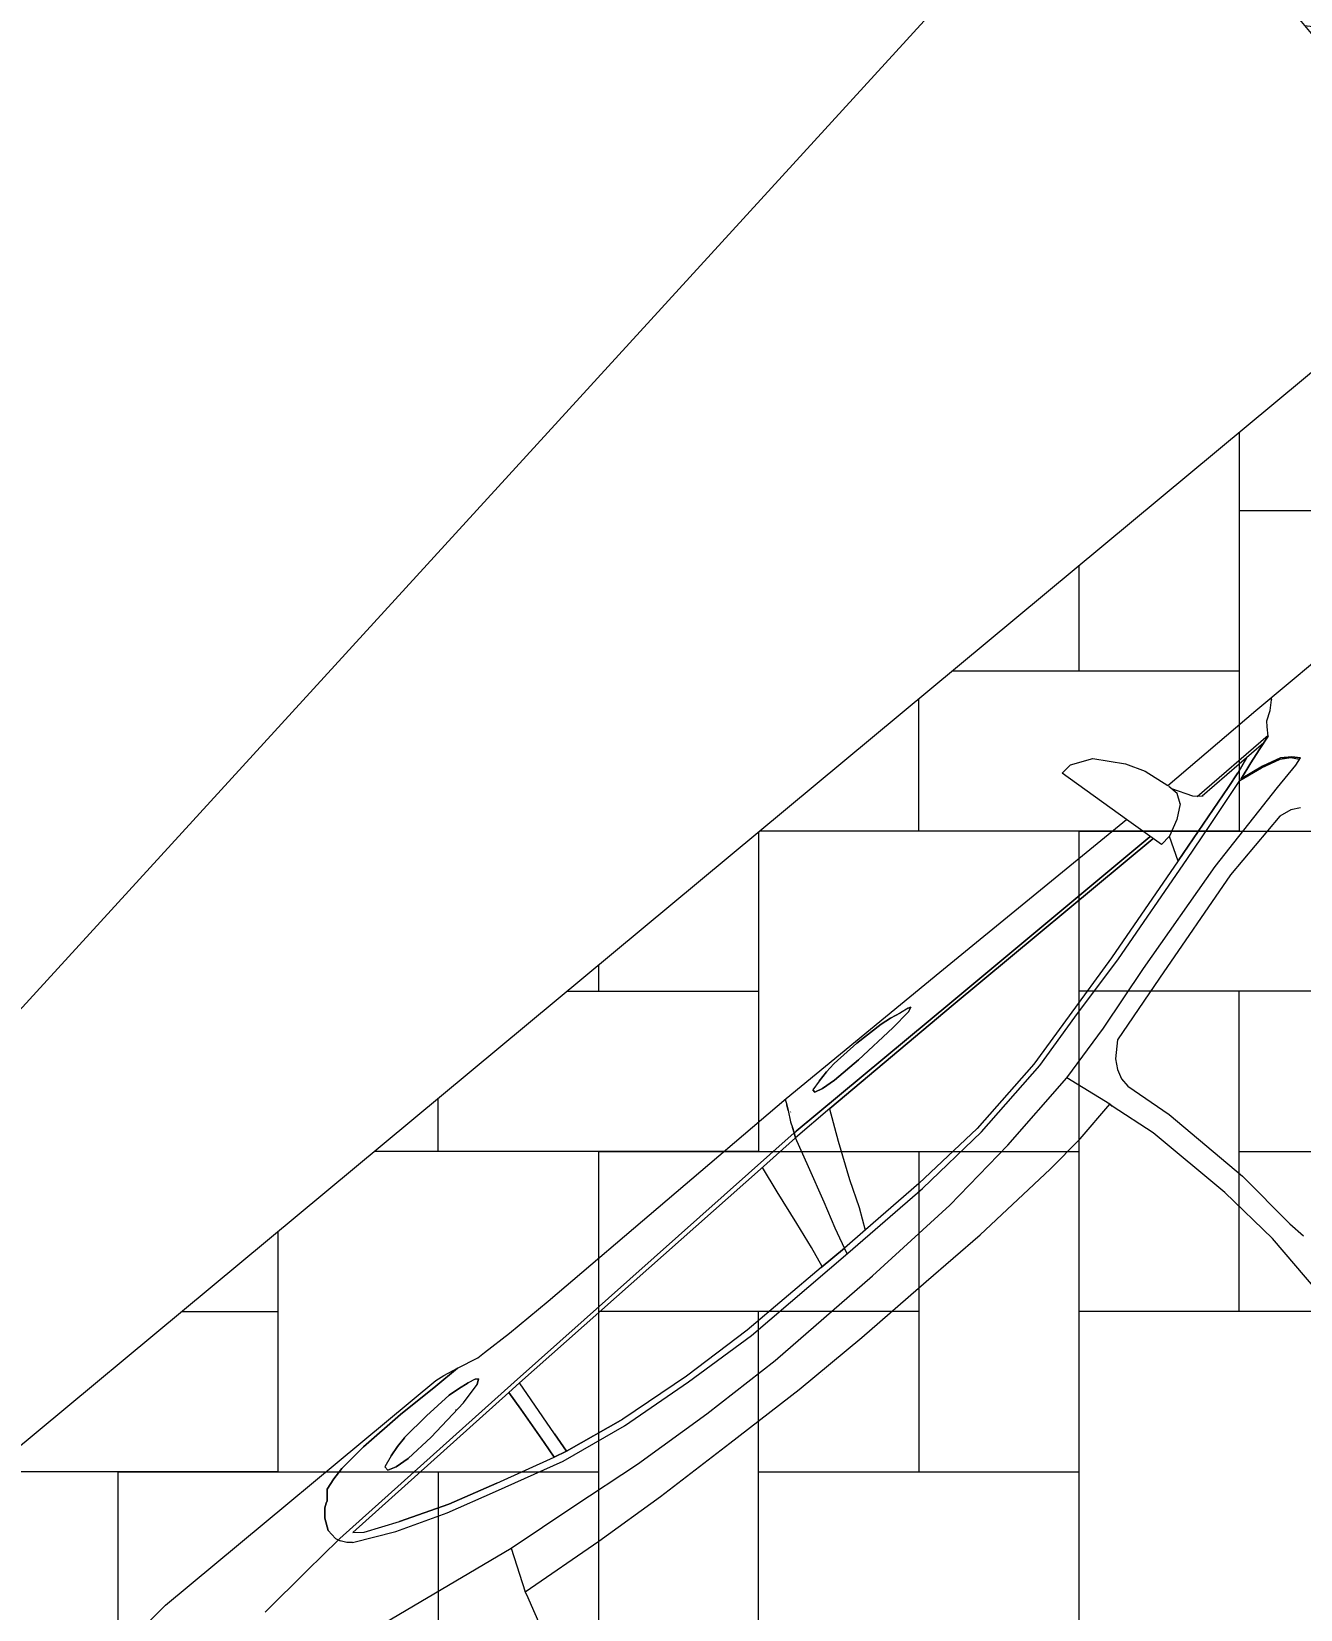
# Model space of a CAD drawing. Header units: millimetres. Extents: x 156050 to 369663, y -269476 to -128786.
# Drawn here: x 260743 to 263119, y -199447 to -196492 of the extents above; entities that cross this region are included whole.
import ezdxf

# ---------------------------------------------------------------- set-up
doc = ezdxf.new("R2010")
doc.units = ezdxf.units.MM
doc.header["$MEASUREMENT"] = 0
doc.set_wipeout_variables(frame=1)
doc.linetypes.add('Wipeout_Contour', pattern=[1000, 0, -1000])
doc.layers.add('BT_hranice_parcel', color=7, linetype='Continuous')
doc.layers.add('Situace - koordinační', color=7, linetype='Continuous')
doc.styles.add('GENEROVANÝ_STYL_1', font='Arial.ttf')
doc.dimstyles.new('GENEROVANÝ_STYL__1', dxfattribs={"dimtxt": 600, "dimasz": 456, "dimexe": 0.18, "dimexo": 0.0625, "dimgap": 0, "dimtad": 1, "dimdec": 0, "dimzin": 0, "dimdsep": 46, "dimtxsty": 'GENEROVANÝ_STYL_1', "dimblk": 'ARROWHEAD_2', "dimblk1": 'ARROWHEAD_2', "dimblk2": 'ARROWHEAD_2', "dimcen": 0.09, "dimse1": 1, "dimse2": 1, "dimclrd": 7, "dimclre": 7, "dimclrt": 7, "dimazin": 0, "dimtfac": 1, "dimtdec": 4, "dimtmove": 2, "dimatfit": 3, "dimfxl": 1, "dimtolj": 1, "dimtzin": 0, "dimarcsym": 0})
doc.dimstyles.new('GENEROVANÝ_STYL__2', dxfattribs={"dimtxt": 600, "dimasz": 456, "dimexe": 0.18, "dimexo": 0.0625, "dimgap": 0, "dimtad": 1, "dimdec": 0, "dimzin": 0, "dimdsep": 46, "dimtxsty": 'GENEROVANÝ_STYL_1', "dimblk": 'ARROWHEAD_2', "dimblk1": 'ARROWHEAD_2', "dimblk2": 'ARROWHEAD_2', "dimcen": 0.09, "dimse1": 1, "dimse2": 1, "dimclrd": 7, "dimclre": 7, "dimclrt": 7, "dimazin": 0, "dimtfac": 1, "dimtdec": 4, "dimtmove": 0, "dimatfit": 3, "dimfxl": 1, "dimtolj": 1, "dimtzin": 0, "dimarcsym": 0})

# ---------------------------------------------------------------- blocks, each defined once
blk = doc.blocks.new('*X11')
at = {"layer": 'Situace - koordinační', "color": 253, "linetype": 'Continuous', "lineweight": 13, "true_color": 0xa8a8a8}
for p, q in [((263004.5, -197242.3), (263004.5, -197389.2)), ((263004.5, -197242.3), (263004.5, -197989.2)), ((263904.5, -197389.2), (263004.5, -197389.2)), ((262704.5, -197491.8), (262704.5, -197689.2)), ((262467.1, -197689.2), (263004.5, -197689.2)), ((262404.5, -197989.2), (262404.5, -197741.3)), ((262104.5, -197990.7), (262104.5, -198589.2)), ((263004.5, -197989.2), (262106.3, -197989.2)), ((262704.5, -197989.2), (263604.5, -197989.2)), ((262704.5, -197989.2), (262704.5, -198889.2)), ((261804.5, -198240.2), (261804.5, -198289.2)), ((261745.5, -198289.2), (262104.5, -198289.2)), ((263304.5, -198289.2), (262704.5, -198289.2)), ((263004.5, -198889.2), (263004.5, -198289.2)), ((261504.5, -198589.2), (261504.5, -198489.7)), ((262104.5, -198589.2), (261384.8, -198589.2)), ((261804.5, -198589.2), (262704.5, -198589.2)), ((261804.5, -198589.2), (261804.5, -199489.2)), ((262404.5, -198589.2), (262404.5, -199189.2)), ((262704.5, -198589.2), (262704.5, -199489.2)), ((263004.5, -198589.2), (263604.5, -198589.2)), ((261204.5, -198739.1), (261204.5, -199189.2)), ((261024, -198889.2), (261204.5, -198889.2)), ((262404.5, -198889.2), (261804.5, -198889.2)), ((262104.5, -199489.2), (262104.5, -198889.2)), ((263604.5, -198889.2), (262704.5, -198889.2)), ((261204.5, -199189.2), (260663.2, -199189.2)), ((260904.5, -199189.2), (261804.5, -199189.2)), ((260904.5, -199189.2), (260904.5, -200089.2)), ((261504.5, -199189.2), (261504.5, -199789.2)), ((261804.5, -199189.2), (261804.5, -200089.2)), ((262104.5, -199189.2), (262704.5, -199189.2))]:
    blk.add_line(p, q, dxfattribs=at)
blk = doc.blocks.new('výplň_1')
at = {"color": 254, "linetype": 'Wipeout_Contour', "lineweight": 0, "ltscale": 14459165.28293714}
blk.add_wipeout([(257736.9, -202722.8), (257704.5, -202761.1), (257472.8, -203118.3), (257287.4, -203501.5), (257151.3, -203904.9), (257066.6, -204322.1), (257034.6, -204746.6), (257055.8, -205171.8), (257129.9, -205591), (257255.7, -205997.7), (257431.3, -206385.5), (257653.9, -206748.4), (293199.4, -249246.5), (293593.1, -249026.5), (259030.8, -207703.9), (259010.1, -207427.9), (259010.7, -207151.1), (259032.5, -206875.2), (259075.4, -206601.8), (259139.1, -206332.5), (259177.9, -206211.2), (260581.5, -208143.5), (260762.6, -208392.9), (294380.6, -248586.5), (294774.4, -248366.5), (262964.5, -210334.7), (261108.9, -208103.2), (260971.3, -207916.8), (260963.2, -207902.5), (260856.1, -207715.7), (260764.9, -207502.7), (260698.9, -207280.6), (260658.9, -207052.4), (260645.5, -206821.1), (260658.9, -206589.8), (260698.9, -206361.5), (260764.9, -206139.4), (260841.1, -205961.6), (261312, -206453), (268416.5, -200545.4), (264580.3, -195932), (259462.5, -200187.6), (257296.6, -202263.4)], dxfattribs=at).dxf.layer = 'Situace - koordinační'
at = {"layer": 'Situace - koordinační', "color": 7, "linetype": 'Continuous', "lineweight": 13, "flags": 128}
blk.add_lwpolyline([(261312, -206453), (268416.5, -200545.4), (264580.3, -195932), (259462.5, -200187.6), (257296.6, -202263.4), (257736.9, -202722.8), (257704.5, -202761.1), (257472.8, -203118.3), (257287.4, -203501.5), (257151.3, -203904.9), (257066.6, -204322.1)], dxfattribs=at)
at = {"layer": 'Situace - koordinační', "color": 253, "linetype": 'Continuous', "lineweight": 13, "true_color": 0xa8a8a8}
blk.add_blockref('*X11', (0, 0), dxfattribs=at)
blk = doc.blocks.new('*X15')
at = {"layer": 'Situace - koordinační', "color": 253, "linetype": 'Continuous', "lineweight": 13, "true_color": 0xa8a8a8}
for p, q in [((263829.4, -195509), (263882.5, -195511.6)), ((263852.2, -195518.5), (263823.8, -195513.6)), ((263867.8, -195535.5), (263852.2, -195518.5)), ((263869.6, -195559.6), (263867.8, -195535.5)), ((263894.2, -195525.6), (263881.2, -195543.5)), ((263868.5, -195574.7), (263869.6, -195559.6)), ((263881.2, -195543.5), (263874.5, -195566.1)), ((263874.5, -195566.1), (263890.4, -195581)), ((263748.1, -195576.5), (263753.2, -195582.5)), ((263753.2, -195582.5), (263791.1, -195594.4)), ((263791.1, -195594.4), (263838.6, -195595.5)), ((263838.6, -195595.5), (263852.2, -195582.5)), ((263852.2, -195582.5), (263868.5, -195574.7)), ((263890.4, -195581), (263937.4, -195582.5)), ((263937.4, -195582.5), (263941.9, -195583)), ((263919.8, -195626.4), (263899.9, -195635.7)), ((263968, -195625.7), (263919.8, -195626.4)), ((263987.2, -195637.5), (263968, -195625.7)), ((263720.5, -195653), (263659.9, -195650)), ((263767.2, -195642.2), (263720.5, -195653)), ((263821.5, -195644.3), (263767.2, -195642.2)), ((263875.9, -195675.9), (263821.5, -195644.3)), ((263899.9, -195635.7), (263897.2, -195656.5)), ((263897.2, -195656.5), (263906.5, -195697.4)), ((263867.9, -195729.8), (263875.9, -195675.9)), ((263906.5, -195697.4), (263940.4, -195711.3)), ((263940.4, -195711.3), (263980.5, -195706)), ((263980.5, -195706), (263995.5, -195708)), ((263995.5, -195708), (264027.2, -195708)), ((264027.2, -195708), (264032.5, -195692)), ((264045.8, -195708), (264030.5, -195796.8)), ((263547.6, -195743.3), (263627.1, -195734.4)), ((263627.1, -195734.4), (263821.5, -195743.7)), ((263821.5, -195743.7), (263867.9, -195729.8)), ((263605.8, -195752.7), (263604.9, -195821.1)), ((263776.4, -195772.3), (263605.8, -195752.7)), ((263949.3, -195755.4), (263776.4, -195772.3)), ((264012.2, -195761.4), (263949.3, -195755.4)), ((264019.9, -195781.9), (264012.2, -195761.4)), ((263498.6, -195802.8), (263478, -195809.9)), ((263490.3, -195791), (263490.3, -195790.9)), ((263490.3, -195791), (263490.3, -195791)), ((263562.5, -195803.8), (263498.6, -195802.8)), ((263577.8, -195822.8), (263562.5, -195803.8)), ((264009.2, -195853.4), (264019.9, -195781.9)), ((264030.5, -195796.8), (264046.3, -195848.8)), ((263478, -195809.9), (263467.2, -195834.4)), ((263467.2, -195834.4), (263498.6, -195859.8)), ((263583.2, -195842.9), (263577.8, -195822.8)), ((263604.9, -195821.1), (263613.6, -195879.5)), ((263430.6, -195866.4), (263403.6, -195863)), ((263556.7, -195878.3), (263430.6, -195866.4)), ((263498.6, -195859.8), (263564.8, -195872.2)), ((263564.8, -195872.2), (263577.8, -195859.8)), ((263577.8, -195859.8), (263583.2, -195842.9)), ((264012.3, -195877.1), (264009.2, -195853.4)), ((263581.2, -195890.3), (263556.7, -195878.3)), ((263588.2, -195901.5), (263581.2, -195890.3)), ((263613.6, -195879.5), (263606.3, -195971.3)), ((263589.7, -195932.4), (263588.2, -195901.5)), ((263576.9, -195955.5), (263589.7, -195932.4)), ((263518.5, -195988.5), (263556.7, -195967.4)), ((263548.3, -195973.3), (263538.7, -195988.1)), ((263577.3, -195966), (263548.3, -195973.3)), ((263556.7, -195967.4), (263576.9, -195955.5)), ((263585.5, -195973.3), (263577.3, -195966)), ((263592.2, -195991.9), (263585.5, -195973.3)), ((263606.3, -195971.3), (263612.2, -196001.4)), ((263443.4, -196016.1), (263518.5, -195988.5)), ((263538.7, -195988.1), (263535.9, -196005.7)), ((263535.9, -196005.7), (263548.3, -196017.6)), ((263585.5, -196017.6), (263591.2, -196006.9)), ((263591.2, -196006.9), (263592.2, -195991.9)), ((263612.2, -196001.4), (263623.7, -196010)), ((263623.7, -196010), (263840.2, -196014.3)), ((263840.2, -196014.3), (263847.7, -196014)), ((263263.2, -196022.5), (263212.9, -196021.6)), ((263217.4, -196017.9), (263254.7, -196020.8)), ((263254.7, -196020.8), (263443.4, -196016.1)), ((263296.8, -196026.2), (263263.2, -196022.5)), ((263313.2, -196036), (263296.8, -196026.2)), ((263312, -196054.6), (263313.2, -196036)), ((263545.3, -196027.6), (263519.2, -196050.2)), ((263563.7, -196025.9), (263545.3, -196027.6)), ((263548.3, -196017.6), (263563.6, -196021.3)), ((263563.6, -196021.3), (263585.5, -196017.6)), ((263576.9, -196027.6), (263563.7, -196025.9)), ((263582.7, -196052.6), (263576.9, -196027.6)), ((263650.8, -196026.1), (263616.6, -196053.6)), ((263797.5, -196032.2), (263650.8, -196026.1)), ((263819, -196037.8), (263797.5, -196032.2)), ((263309.3, -196101.7), (263312, -196054.6)), ((263519.2, -196050.2), (263515.5, -196074.7)), ((263576.9, -196092.9), (263583.9, -196072.3)), ((263583.9, -196072.3), (263582.7, -196052.6)), ((263616.6, -196053.6), (263596.2, -196113.3)), ((263137.8, -196106.5), (263132, -196088.9)), ((263135.2, -196086.2), (263136.2, -196095.9)), ((263136.2, -196095.9), (263150.2, -196140.5)), ((263273.6, -196140.5), (263309.3, -196101.7)), ((263319.6, -196086), (263303.3, -196111.5)), ((263392, -196074.8), (263319.6, -196086)), ((263514.4, -196086), (263392, -196074.8)), ((263532.3, -196103.1), (263514.4, -196086)), ((263515.5, -196074.7), (263530.3, -196091)), ((263530.3, -196091), (263545.3, -196092.9)), ((263545.3, -196092.9), (263576.9, -196092.9)), ((263127.9, -196178), (263137.8, -196106.5)), ((263303.3, -196111.5), (263296.8, -196129.4)), ((263296.8, -196129.4), (263319.6, -196167.8)), ((263548.3, -196121.4), (263532.3, -196103.1)), ((263536.8, -196150.1), (263548.3, -196121.4)), ((263596.2, -196113.3), (263599.1, -196187.3)), ((263150.2, -196140.5), (263203.6, -196154.8)), ((263179.9, -196156), (263153.9, -196178.6)), ((263198.3, -196154.4), (263179.9, -196156)), ((263211.6, -196156), (263198.3, -196154.4)), ((263203.6, -196154.8), (263253.6, -196154.1)), ((263217.3, -196181), (263211.6, -196156)), ((263253.6, -196154.1), (263273.6, -196140.5)), ((263514.4, -196167.8), (263536.8, -196150.1)), ((263076.3, -196204.7), (263127.9, -196178)), ((263153.9, -196178.6), (263150.2, -196203.1)), ((263218.6, -196200.7), (263217.3, -196181)), ((263319.6, -196167.8), (263356.8, -196183.3)), ((263356.8, -196183.3), (263443.2, -196192.1)), ((263443.2, -196192.1), (263514.4, -196167.8)), ((263599.1, -196187.3), (263616.6, -196198.2)), ((263054.1, -196205.9), (262981.3, -196214.2)), ((262998.4, -196200), (263076.3, -196204.7)), ((263182.4, -196225.3), (263054.1, -196205.9)), ((263150.2, -196203.1), (263164.9, -196219.4)), ((263164.9, -196219.4), (263179.9, -196221.3)), ((263223.9, -196198.2), (263200.9, -196333.5)), ((263211.6, -196221.3), (263218.6, -196200.7)), ((263565.1, -196198.2), (263223.9, -196198.2)), ((263579.9, -196236.7), (263565.1, -196198.2)), ((263616.6, -196198.2), (263624.1, -196199.9)), ((263179.9, -196221.3), (263211.6, -196221.3)), ((263204.7, -196268.9), (263182.4, -196225.3)), ((263182.4, -196354.6), (263204.7, -196268.9)), ((263200.9, -196333.5), (263208.2, -196361.1)), ((263031.3, -196364.8), (263182.4, -196354.6)), ((263208.2, -196361.1), (263223.9, -196354.6)), ((263223.9, -196354.6), (263356.5, -196377.1)), ((263096.3, -196385.7), (263083.6, -196423.6)), ((263126.3, -196379.1), (263096.3, -196385.7)), ((263408.7, -196379.1), (263126.3, -196379.1)), ((263356.5, -196377.1), (263419.1, -196370.4)), ((263083.6, -196423.6), (263091.2, -196436.8)), ((263127.2, -196480.2), (263185.3, -196487.2)), ((263185.3, -196487.2), (263280.9, -196485.3)), ((263190.3, -196506.5), (263175.9, -196538.7)), ((263199.9, -196494.8), (263190.3, -196506.5)), ((263230, -196491.1), (263199.9, -196494.8)), ((263251.3, -196501.3), (263230, -196491.1)), ((263258.4, -196504), (263251.3, -196501.3))]:
    blk.add_line(p, q, dxfattribs=at)
for p in [(264027.2, -195708), (263576.9, -196092.9), (263211.6, -196221.3)]:
    blk.add_point(p, dxfattribs=at)
blk = doc.blocks.new('výplň_3')
at = {"color": 254, "linetype": 'Wipeout_Contour', "lineweight": 0, "ltscale": 1313746.927634624}
blk.add_wipeout([(263859.5, -195483.9), (262936.8, -196251.2), (263192.6, -196558.8), (264115.3, -195791.5)], dxfattribs=at).dxf.layer = 'Situace - koordinační'
at = {"layer": 'Situace - koordinační', "color": 7, "linetype": 'Continuous', "lineweight": 13, "flags": 128}
blk.add_lwpolyline([(263859.5, -195483.9), (262936.8, -196251.2), (263192.6, -196558.8), (264115.3, -195791.5)], close=True, dxfattribs=at)
at = {"layer": 'Situace - koordinační', "color": 253, "linetype": 'Continuous', "lineweight": 13, "true_color": 0xa8a8a8}
blk.add_blockref('*X15', (0, 0), dxfattribs=at)
blk = doc.blocks.new('Luxusní auto 2 27')
at = {"layer": 'Situace - koordinační', "color": 253, "linetype": 'Continuous', "lineweight": 13, "true_color": 0xa8a8a8}
for p, q in [((988.2, 1035.4), (947.4, 988.9)), ((1027.8, 1053.1), (988.2, 1035.4)), ((1012.6, 907.1), (1049.5, 1050.8)), ((1049.5, 1050.8), (1027.8, 1053.1)), ((947.4, 988.9), (928, 954.6)), ((928, 954.6), (912, 906.7)), ((2632.8, 918), (2591, 908.6)), ((2660.9, 923.9), (2632.8, 918)), ((2685.7, 918.4), (2632.8, 918)), ((2632.8, 918), (2685.7, 918.4)), ((2678.7, 926.3), (2660.9, 923.9)), ((3337.5, 926.3), (2678.7, 926.3)), ((2770.5, 919.6), (2685.7, 918.4)), ((2685.7, 918.4), (2770.5, 919.6)), ((2862.2, 917.1), (2770.5, 919.6)), ((2770.5, 919.6), (2862.2, 917.1)), ((2919.3, 912.2), (2862.2, 917.1)), ((2862.2, 917.1), (2919.3, 912.2)), ((3384.9, 922.1), (3337.5, 926.3)), ((695.5, 909.4), (547.8, 909.5)), ((658.9, 909.4), (660.2, 905.9)), ((675, 892.5), (660.2, 905.9)), ((692.1, 881.2), (675, 892.5)), ((912, 906.7), (695.5, 909.4)), ((889.1, 861.2), (910.4, 896.9)), ((908.2, 884.3), (911.6, 904.2)), ((992.2, 829.4), (1012.6, 907.1)), ((1464.3, 910.9), (1012.6, 907.1)), ((1836.8, 913.2), (1464.3, 910.9)), ((1547.6, 895), (1553, 897.1)), ((1553, 897.1), (1547.6, 895)), ((1556.7, 891.6), (1547.6, 895)), ((1547.6, 895), (1556.7, 891.6)), ((1553, 897.1), (1569.2, 899.4)), ((1598.6, 886.8), (1556.7, 891.6)), ((1556.7, 891.6), (1598.6, 886.8)), ((1567.6, 890.4), (1568, 890.5)), ((1590.1, 903.9), (1569.2, 899.4)), ((1569.2, 899.4), (1590.1, 903.9)), ((1610.8, 906.6), (1590.1, 903.9)), ((1590.1, 903.9), (1610.8, 906.6)), ((1686.3, 882), (1598.6, 886.8)), ((1598.6, 886.8), (1686.3, 882)), ((1668.4, 907.8), (1610.8, 906.6)), ((1610.8, 906.6), (1668.4, 907.8)), ((1725.9, 905.9), (1668.4, 907.8)), ((1668.4, 907.8), (1725.9, 905.9)), ((1725.9, 905.9), (1726.6, 905.9)), ((1746.9, 903), (1726.6, 905.9)), ((1726.6, 905.9), (1746.9, 903)), ((1768, 898.4), (1746.9, 903)), ((1746.9, 903), (1768, 898.4)), ((1768, 898.4), (1787.8, 893.2)), ((1788, 887.6), (1772.4, 883.7)), ((1772.4, 883.7), (1788, 887.6)), ((1787.8, 893.2), (1788, 887.6)), ((1788, 887.6), (1787.8, 893.2)), ((2422, 906.3), (1836.8, 913.2)), ((1839.2, 913.2), (1843.2, 902.8)), ((1843.2, 902.8), (1848.1, 893.1)), ((1848.1, 893.1), (1843.2, 902.8)), ((1845.9, 888), (1846.4, 888)), ((1848.1, 893.1), (1858.4, 874.4)), ((2515.9, 906.4), (2422, 906.3)), ((2575.4, 908.2), (2515.9, 906.4)), ((2591, 908.6), (2575.4, 908.2)), ((2635.3, 884.2), (2656.3, 887.4)), ((2656.3, 887.4), (2635.3, 884.2)), ((2656.3, 887.4), (2677.3, 888.9)), ((2677.3, 888.9), (2656.3, 887.4)), ((2677.3, 888.9), (2734.7, 886.7)), ((2734.7, 886.7), (2677.3, 888.9)), ((2943.5, 906.7), (2919.3, 912.2)), ((2919.3, 912.2), (2943.5, 906.7)), ((2965.2, 900.1), (2943.5, 906.7)), ((2943.5, 906.7), (2965.2, 900.1)), ((2979.1, 883.1), (2965.2, 900.1)), ((2965.2, 900.1), (2979.1, 883.1)), ((698.8, 872.5), (692.1, 881.2)), ((708.5, 857.6), (698.8, 872.5)), ((883.2, 855.6), (707.5, 859.2)), ((737.7, 848.9), (708.5, 857.6)), ((708.5, 857.6), (737.7, 848.9)), ((882.5, 855), (889.1, 861.2)), ((916.4, 865.2), (908.2, 884.3)), ((916.4, 865.2), (939.8, 847)), ((1744.9, 881.5), (1686.3, 882)), ((1686.3, 882), (1744.9, 881.5)), ((1772.4, 883.7), (1744.9, 881.5)), ((1744.9, 881.5), (1772.4, 883.7)), ((1858.4, 874.4), (1862.3, 863.9)), ((1862.3, 863.9), (1866.3, 854.1)), ((1866.3, 854.1), (1862.3, 863.9)), ((2615.4, 877.6), (2620.7, 881.4)), ((2620.7, 881.4), (2615.4, 877.6)), ((2624.3, 870.9), (2615.4, 877.6)), ((2615.4, 877.6), (2624.3, 870.9)), ((2620.7, 881.4), (2635.3, 884.2)), ((2665.8, 861.2), (2624.3, 870.9)), ((2753.3, 850.1), (2665.8, 861.2)), ((2665.8, 861.2), (2753.3, 850.1)), ((2684.7, 858.8), (2685.1, 860.1)), ((2734.7, 886.7), (2792.1, 881.3)), ((2792.1, 881.3), (2734.7, 886.7)), ((2792.1, 881.3), (2792.8, 881.2)), ((2792.8, 881.2), (2812.9, 877.1)), ((2812.9, 877.1), (2792.8, 881.2)), ((2812.9, 877.1), (2833.7, 871.2)), ((2833.7, 871.2), (2812.9, 877.1)), ((2833.7, 871.2), (2855.3, 863.1)), ((2855.3, 863.1), (2855.2, 854.4)), ((2855.2, 854.4), (2855.3, 863.1)), ((2983.5, 880.6), (2979.1, 883.1)), ((2979.1, 883.1), (2983.5, 880.6)), ((2990.7, 875.8), (2983.5, 880.6)), ((2983.5, 880.6), (2990.7, 875.8)), ((3003.7, 860.8), (2990.7, 875.8)), ((2990.7, 875.8), (3003.7, 860.8)), ((3013.4, 839.5), (3003.7, 860.8)), ((3003.7, 860.8), (3013.4, 839.5)), ((712.6, 856.6), (712.7, 856.6)), ((723.1, 853.3), (875.5, 850)), ((765.3, 840), (737.7, 848.9)), ((737.7, 848.9), (765.3, 840)), ((752.7, 821), (798.9, 828.6)), ((798.9, 828.6), (752.7, 821)), ((802.2, 827.7), (756.2, 819.9)), ((798.9, 828.6), (765.3, 840)), ((765.3, 840), (798.9, 828.6)), ((765.6, 852.4), (795.9, 841.2)), ((795.9, 841.2), (827.6, 831.3)), ((827.6, 831.3), (795.9, 841.2)), ((798.9, 827.2), (798.9, 828.6)), ((798.9, 828.6), (798.9, 827.2)), ((902, 798.4), (802.2, 827.7)), ((827.6, 831.3), (987.5, 785.6)), ((987.5, 785.6), (827.6, 831.3)), ((874.2, 849), (882.5, 855)), ((939.8, 847), (970.5, 831.6)), ((970.5, 831.6), (992.2, 829.4)), ((987.8, 785.6), (970.9, 831.6)), ((997.4, 848), (1484, 847.6)), ((1484, 847.6), (997.4, 848)), ((1482.2, 853.7), (999.3, 854.3)), ((999.3, 854.3), (1482.2, 853.7)), ((1866.3, 854.1), (1482.2, 853.7)), ((1482.2, 853.7), (1861.3, 854)), ((1484, 847.6), (1785.7, 846.3)), ((1785.7, 846.3), (1484, 847.6)), ((1785.7, 846.3), (1870.5, 845.3)), ((1786.3, 846.3), (1812.9, 789.4)), ((1866.3, 854.1), (2568, 830)), ((2568, 830), (1866.3, 854.1)), ((1866.3, 854.1), (1870.5, 845.3)), ((1870.5, 845.3), (1866.3, 854.1)), ((1886.6, 787.7), (1870.5, 845.3)), ((1957.9, 841.8), (1870.5, 845.3)), ((1870.5, 845.3), (1957.9, 841.8)), ((1961.2, 789.4), (1953.3, 842)), ((2561.4, 822.6), (1957.9, 841.8)), ((1957.9, 841.8), (2561.4, 822.6)), ((2568, 830), (3006.2, 813.8)), ((3006.2, 813.8), (2568, 830)), ((2811.9, 847.1), (2753.3, 850.1)), ((2753.3, 850.1), (2811.9, 847.1)), ((2839.5, 849.4), (2811.9, 847.1)), ((2811.9, 847.1), (2839.5, 849.4)), ((2855.2, 854.4), (2839.5, 849.4)), ((2839.5, 849.4), (2855.2, 854.4)), ((3013.4, 839.5), (3012.2, 818.8)), ((688.3, 787.6), (699.1, 799.7)), ((699.1, 799.7), (688.3, 787.6)), ((701.4, 799.7), (691.2, 787.4)), ((699.1, 799.7), (716.6, 811.5)), ((716.6, 811.5), (699.1, 799.7)), ((719.2, 810.1), (701.4, 799.7)), ((716.6, 811.5), (752.7, 821)), ((752.7, 821), (716.6, 811.5)), ((756.2, 819.9), (719.2, 810.1)), ((973.7, 777.3), (902, 798.4)), ((2572, 707.5), (2561.4, 822.6)), ((2588.1, 821.7), (2561.4, 822.6)), ((2561.4, 822.6), (2588.1, 821.7)), ((2588.1, 821.7), (2980.5, 806.5)), ((2588.1, 821.7), (2590.7, 783.4)), ((2590.7, 783.4), (2588.1, 821.7)), ((2980.5, 806.5), (2963.8, 793.9)), ((2993, 792.7), (3001.1, 799.3)), ((2993, 792.7), (3001.1, 799.3)), ((3001.1, 799.3), (3008.5, 810)), ((3006.2, 813.8), (3009.9, 813.3)), ((3012.2, 818.8), (3008.5, 810)), ((3009.9, 813.3), (3091.4, 806.5)), ((3202.2, 796.8), (3091.4, 806.5)), ((3091.4, 806.5), (3202.2, 796.8)), ((703.8, 782.7), (688.3, 787.6)), ((756.7, 772.5), (703.8, 782.7)), ((941.1, 733.4), (756.7, 772.5)), ((1190.7, 716.4), (973.7, 777.3)), ((987.5, 785.6), (1199.7, 726.2)), ((1812.9, 789.4), (1842.4, 720.1)), ((1905.8, 718.3), (1886.6, 787.7)), ((1970.8, 720.1), (1961.2, 789.4)), ((2590.7, 783.4), (2597.2, 707.5)), ((2597.2, 707.5), (2590.7, 783.4)), ((2963.8, 793.9), (2900.3, 766.6)), ((2993, 792.7), (2917.1, 756.7)), ((2808, 732.8), (2900.3, 766.6)), ((2900.3, 766.6), (2808, 732.8)), ((2917.1, 756.7), (2820.9, 722)), ((2897.8, 766.8), (2897.7, 766.8)), ((748, 715.7), (764.4, 724.7)), ((764.4, 724.7), (787.6, 728.3)), ((787.6, 728.3), (929, 702.8)), ((1166.6, 672.3), (941.1, 733.4)), ((1323.5, 684.5), (1190.7, 716.4)), ((1199.7, 726.2), (1330.3, 693.4)), ((1842.4, 720.1), (1862.3, 668.4)), ((1921.3, 667.6), (1905.8, 718.3)), ((1978.7, 668.2), (1970.8, 720.1)), ((2713.8, 705.5), (2808, 732.8)), ((2808, 732.8), (2713.8, 705.5)), ((2820.9, 722), (2725.8, 694.9)), ((929, 702.8), (1154.7, 639.4)), ((1432, 656.5), (1323.5, 684.5)), ((1330.3, 693.4), (1439, 666.1)), ((2575, 668.2), (2572, 707.5)), ((2572, 707.5), (2575, 668.2)), ((2725.8, 694.9), (2592.2, 657.7)), ((2597.2, 707.5), (2600.5, 674.3)), ((2600.5, 674.3), (2597.2, 707.5)), ((2713.8, 705.5), (2600.5, 674.3)), ((1295.7, 634.1), (1166.6, 672.3)), ((1595.6, 631.1), (1432, 656.5)), ((1439, 666.1), (1597.5, 641)), ((1862.3, 668.4), (1880.4, 628.6)), ((1935, 616.3), (1921.3, 667.6)), ((1986.1, 627.6), (1978.7, 668.2)), ((2456.2, 646.6), (2575, 668.2)), ((2575, 668.2), (2456.2, 646.6)), ((2592.2, 657.7), (2461.4, 635.4)), ((2575, 668.2), (2600.5, 674.3)), ((2600.5, 674.3), (2575, 668.2)), ((1154.7, 639.4), (1289, 600.8)), ((1408, 606.8), (1295.8, 634.3)), ((1747.9, 620), (1595.6, 631.1)), ((1597.5, 641), (1747.6, 631.7)), ((1747.6, 631.7), (1879.4, 628.7)), ((1879.4, 628.7), (1932.2, 627.6)), ((1932.2, 627.6), (1988.9, 627.6)), ((1988.9, 627.6), (1932.2, 627.6)), ((1988.9, 627.6), (2170.1, 625.8)), ((2170.1, 625.8), (2312.6, 632.3)), ((2316.7, 621.6), (2170.5, 613.4)), ((2312.6, 632.3), (2456.2, 646.6)), ((2461.4, 635.4), (2316.7, 621.6)), ((3056, 640.4), (2771.1, 594.4)), ((1289, 600.8), (1315.1, 575.6)), ((1377.5, 517), (1408, 606.8)), ((1573.4, 580.5), (1408, 606.8)), ((1933.2, 616.3), (1747.9, 620)), ((2170.5, 613.4), (1933.2, 616.3)), ((2771.1, 594.4), (2630.6, 579.7)), ((2771.1, 594.4), (2803.2, 515)), ((1315.1, 575.6), (1324.8, 557.8)), ((1728.6, 563.1), (1573.4, 580.5)), ((1924.6, 554), (1728.6, 563.1)), ((2488.8, 564.2), (2328.3, 554)), ((2630.6, 579.7), (2488.8, 564.2)), ((1324.8, 557.8), (1330.4, 539.9)), ((1330.4, 539.9), (1329.9, 522)), ((2165.9, 548.9), (1924.6, 554)), ((2328.3, 554), (2165.9, 548.9)), ((1329.9, 522), (1304.3, 431.1)), ((1349, 424.2), (1376.1, 511.5)), ((1376.1, 511.5), (1377.5, 517)), ((1377.5, 517), (1376.1, 511.5)), ((1377.3, 516.7), (1377.3, 516.7)), ((1461.5, 502.9), (1377.5, 517)), ((1541.1, 494.9), (1461.5, 502.9)), ((2803.2, 515), (2636.4, 499.6)), ((2804.5, 509.6), (2803.2, 515)), ((2803.2, 515), (2804.5, 509.6)), ((2804.5, 509.6), (2826.1, 434.5)), ((1720.7, 484.5), (1541.1, 494.9)), ((1854.3, 481.6), (1720.7, 484.5)), ((2013.5, 478.2), (1854.3, 481.6)), ((2166.3, 478), (2013.5, 478.2)), ((2330.6, 484.2), (2166.3, 478)), ((2494.2, 490.3), (2330.6, 484.2)), ((2636.4, 499.6), (2494.2, 490.3)), ((2115.2, 472.4), (2115.2, 472.1)), ((2115.2, 472.1), (2115.2, 472.4)), ((1304.3, 431.1), (1272.6, 254.6)), ((1317.3, 252.4), (1349, 424.2)), ((1272.6, 254.6), (1261.5, 129.8)), ((1304.3, 129.1), (1317.3, 252.4)), ((1261.5, 129.8), (1256.2, 96.1)), ((1302, 0.2), (1304.3, 129.1))]:
    blk.add_line(p, q, dxfattribs=at)
blk = doc.blocks.new('*D79')
at = {"layer": 'Situace - koordinační', "color": 7, "linetype": 'Continuous', "lineweight": 13, "transparency": 16777216}
for p, q in [((254939.8, -186266.5), (255576.2, -185630.1)), ((255050.6, -185740.9), (255258, -185948.3)), ((255592.7, -185858.7), (254923.4, -186038)), ((255258, -185948.3), (272009.4, -202699.7)), ((271691.2, -203017.9), (272327.6, -202381.5)), ((271674.8, -202789.4), (272344, -202610.1)), ((272009.4, -202699.7), (272216.9, -202907.2))]:
    blk.add_line(p, q, dxfattribs=at)
at = {"layer": 'Situace - koordinační', "color": 7, "lineweight": 13, "transparency": 16777216, "insert": (262965.9, -193486.5), "char_height": 600, "attachment_point": 7, "rotation": 315, "style": 'GENEROVANÝ_STYL_1'}
blk.add_mtext('\\A1;23\\~690', dxfattribs=at)
blk = doc.blocks.new('ARROWHEAD_2')
at = {"color": 0, "linetype": 'Continuous', "lineweight": 0}
for p, q in [((-0.3781, -0.655), (0.3781, 0.655)), ((0, 0), (-1, 0))]:
    blk.add_line(p, q, dxfattribs=at)
blk = doc.blocks.new('*D80')
at = {"layer": 'Situace - koordinační', "color": 7, "linetype": 'Continuous', "lineweight": 13, "transparency": 16777216}
for p, q in [((257857, -183789.7), (257220.6, -184426.1)), ((257538.8, -184107.9), (257331.4, -183900.5)), ((257873.4, -184018.3), (257204.2, -184197.6)), ((274226.9, -200796), (257538.8, -184107.9)), ((274545.1, -200477.8), (273908.7, -201114.2)), ((273892.3, -200885.7), (274561.5, -200706.4)), ((274434.4, -201003.5), (274226.9, -200796))]:
    blk.add_line(p, q, dxfattribs=at)
at = {"layer": 'Situace - koordinační', "color": 7, "lineweight": 13, "transparency": 16777216, "insert": (265077.9, -191477.3), "char_height": 600, "attachment_point": 7, "rotation": 315, "style": 'GENEROVANÝ_STYL_1'}
blk.add_mtext('\\A1;23\\~600', dxfattribs=at)
blk = doc.blocks.new('*D81')
at = {"layer": 'Situace - koordinační', "color": 7, "linetype": 'Continuous', "lineweight": 13, "transparency": 16777216}
for p, q in [((259388.9, -182623.1), (260025.3, -181986.7)), ((259499.7, -182097.5), (259707.1, -182304.9)), ((260041.7, -182215.3), (259372.5, -182394.6)), ((259707.1, -182304.9), (276395.2, -198993)), ((276077, -199311.2), (276713.4, -198674.8)), ((276060.6, -199082.6), (276729.8, -198903.3)), ((276395.2, -198993), (276602.7, -199200.5))]:
    blk.add_line(p, q, dxfattribs=at)
at = {"layer": 'Situace - koordinační', "color": 7, "lineweight": 13, "transparency": 16777216, "insert": (267246.2, -189674.3), "char_height": 600, "attachment_point": 7, "rotation": 315, "style": 'GENEROVANÝ_STYL_1'}
blk.add_mtext('\\A1;23\\~600', dxfattribs=at)

msp = doc.modelspace()

# ---------------------------------------------------------------- block references
at = {"layer": 'Situace - koordinační', "color": 253, "linetype": 'Continuous', "lineweight": 13, "true_color": 0xa8a8a8}
msp.add_blockref('výplň_1', (0, 0), dxfattribs=at)

# ---------------------------------------------------------------- next in the draw order: block references
msp.add_blockref('výplň_3', (0, 0), dxfattribs=at)
at = {"layer": 'Situace - koordinační', "color": 146, "linetype": 'Continuous', "lineweight": 13, "true_color": 0x1a4f6e, "xscale": -1, "zscale": 1000, "rotation": 39.74483955465098}
msp.add_blockref('Luxusní auto 2 27', (264152.1, -198017.8), dxfattribs=at)

# ---------------------------------------------------------------- next in the draw order: linework, layer by layer
at = {"layer": 'BT_hranice_parcel', "color": 7, "linetype": 'Continuous', "lineweight": 13, "flags": 128}
for points in [[(292411.9, -249686.5), (295561.9, -247926.5), (290141.9, -241276.5), (284771.9, -234966.5), (277331.9, -226126.5), (263601.9, -209796.5), (276781.9, -198666.5), (268321.9, -189536.5), (244381.9, -160746.5), (242071.9, -163966.5), (265791.9, -192776.5), (254731.9, -204876.5), (274261.9, -228226.5)], [(233461.9, -178916.5), (242071.9, -163966.5), (265791.9, -192776.5), (254731.9, -204876.5), (255391.9, -203166.5), (250321.9, -197876.5), (246701.9, -192946.5), (242791.9, -190426.5)]]:
    msp.add_lwpolyline(points, close=True, dxfattribs=at)

# ---------------------------------------------------------------- next in the draw order: dimensions: what is measured, and where the dimension line sits
at = {"layer": 'Situace - koordinační', "color": 7, "linetype": 'Continuous', "lineweight": 13}
for base, p1, p2, angle, dimstyle, picture, middle in [((276395.1997, -198992.9904), (259707.1347, -182304.9249), (276395.1997, -198992.9904), 315, 'GENEROVANÝ_STYL__2', '*D81', (268374.1444, -190377.9654)), ((257538.839, -184107.9469), (274226.9042, -200796.0121), (257538.839, -184107.9469), 135, 'GENEROVANÝ_STYL__2', '*D80', (266205.8489, -192180.9871)), ((272009.4, -202699.7), (254924.6, -186281.8), (272009.4, -202699.7), 315, 'GENEROVANÝ_STYL__1', '*D79', (264093.8, -194190.1))]:
    dim = msp.add_linear_dim(base=base, p1=p1, p2=p2, angle=angle, dimstyle=dimstyle, dxfattribs=at)
    dim.commit()
    dim.dimension.update_dxf_attribs({"geometry": picture, "text_midpoint": middle, "dimtype": 160, "text_rotation": 315})

doc.saveas('drawing.dxf')
